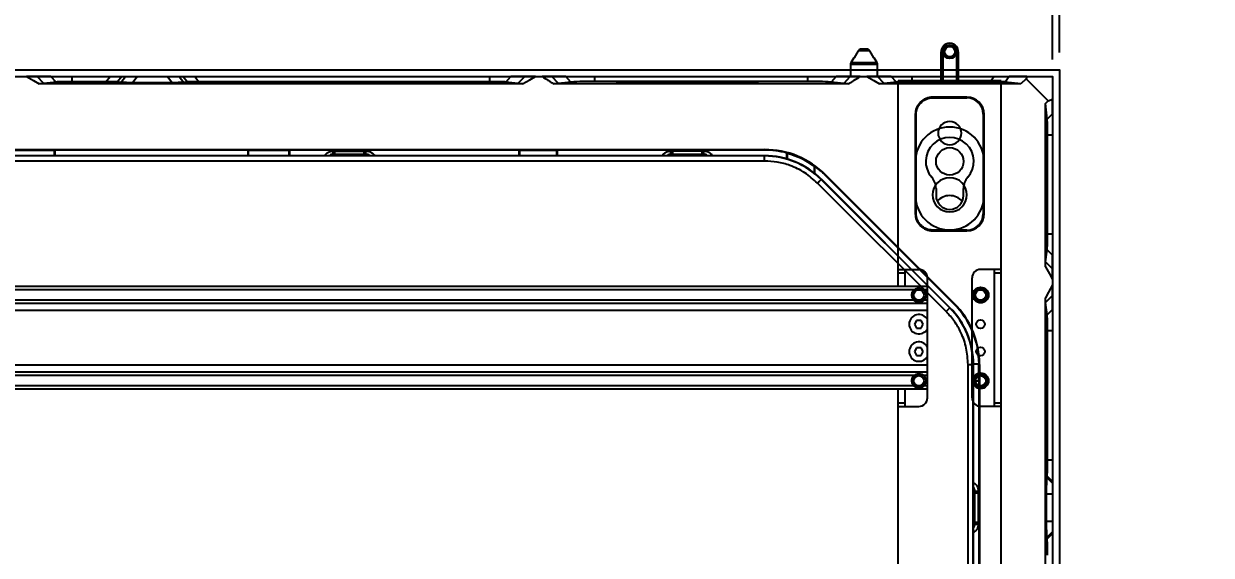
# Model space of a CAD drawing. Header units: millimetres. Extents: x 9226 to 36041, y 16031 to 21779.
# Drawn here: x 32585.2 to 32931.5, y 19639.3 to 19794.4 of the extents above; entities that cross this region are included whole.
import ezdxf
from ezdxf import colors
from ezdxf.entities.mleader import LeaderData, LeaderLine
from ezdxf.math import Vec2, Vec3

# ---------------------------------------------------------------- set-up
doc = ezdxf.new("R2010")
doc.units = ezdxf.units.MM
doc.layers.add('02___PRT_ALL_AXES', color=7, linetype='Continuous')
doc.styles.add('OSMS', font='verdana.ttf')
doc.styles.get("Standard").update_dxf_attribs({"font": 'arial.ttf'})
doc.dimstyles.new('ISO-200', dxfattribs={"dimtxt": 100, "dimasz": 60, "dimexe": 1.25, "dimexo": 5, "dimgap": 5, "dimtad": 1, "dimtoh": 1, "dimdec": 1, "dimdsep": 46, "dimtxsty": 'Standard', "dimcen": 2.5, "dimadec": 0, "dimazin": 0, "dimtfac": 1, "dimtdec": 1, "dimtmove": 0, "dimatfit": 3, "dimfxl": 1, "dimarcsym": 0})

# ---------------------------------------------------------------- blocks, each defined once
blk = doc.blocks.new('G$C9B8E3940')
at = {"color": 7, "linetype": 'Continuous', "lineweight": 25}
for p, q in [((543.29, 389.67), (542.09, 387.67)), ((546.71, 389.67), (543.29, 389.67)), ((547.91, 387.67), (546.71, 389.67)), ((541.05, 385.7), (541.05, 382.17)), ((542.03, 387.67), (541.18, 386.2)), ((542.03, 387.67), (542.09, 387.67)), ((547.91, 387.67), (547.97, 387.67)), ((548.82, 386.2), (547.97, 387.67)), ((548.95, 382.17), (548.95, 385.7)), ((299.21, 382.17), (300.79, 382.17)), ((305.9, 380.11), (303.89, 382.17)), ((307.93, 382.17), (303.89, 382.17)), ((309.48, 380.57), (307.93, 382.17)), ((314.07, 380.67), (314.07, 382.17)), ((314.07, 382.17), (325.16, 382.17)), ((323.95, 380.67), (325.16, 382.17)), ((328.62, 382.17), (327.35, 380.6)), ((328.33, 380.46), (329.71, 382.17)), ((328.62, 382.17), (329.71, 382.17)), ((333.17, 382.17), (331.73, 380.38)), ((333.17, 382.17), (341.83, 382.17)), ((343.27, 380.38), (341.83, 382.17)), ((345.29, 382.17), (346.67, 380.46)), ((345.29, 382.17), (346.38, 382.17)), ((347.65, 380.6), (346.38, 382.17)), ((349.84, 382.17), (351.05, 380.67)), ((349.84, 382.17), (435.93, 382.17)), ((435.93, 380.67), (435.93, 382.17)), ((440.52, 380.57), (442.07, 382.17)), ((446.11, 382.17), (442.07, 382.17)), ((444.1, 380.11), (446.11, 382.17)), ((449.21, 382.17), (451.14, 382.17)), ((455.9, 380.11), (453.99, 382.17)), ((458.08, 382.17), (453.99, 382.17)), ((459.55, 380.58), (458.08, 382.17)), ((466.41, 382.17), (466.41, 380.73)), ((466.41, 382.17), (528.59, 382.17)), ((528.59, 380.73), (528.59, 382.17)), ((536.92, 382.17), (535.45, 380.58)), ((541.01, 382.17), (536.92, 382.17)), ((539.1, 380.11), (541.01, 382.17)), ((543.87, 382.17), (545.79, 382.17)), ((550.9, 380.11), (548.89, 382.17)), ((552.93, 382.17), (548.89, 382.17)), ((554.48, 380.57), (552.93, 382.17)), ((559.07, 380.67), (559.07, 382.17)), ((559.07, 382.17), (582.9, 382.17)), ((581.74, 380.67), (582.9, 382.17)), ((587.35, 382.17), (586.12, 380.58)), ((592.46, 382.17), (587.35, 382.17)), ((592.24, 381.54), (590.71, 380.06)), ((592.46, 382.17), (592.24, 381.54)), ((598.66, 375.13), (592.24, 381.54)), ((592.46, 382.17), (600, 382.17)), ((600, 382.17), (600, 375.59)), ((445.47, 380.06), (304.53, 380.06)), ((309.48, 380.57), (305.9, 380.11)), ((323.95, 380.67), (314.07, 380.67)), ((328.33, 380.46), (327.35, 380.6)), ((343.27, 380.38), (331.73, 380.38)), ((347.65, 380.6), (346.67, 380.46)), ((435.93, 380.67), (351.05, 380.67)), ((444.1, 380.11), (440.52, 380.57)), ((540.47, 380.06), (454.53, 380.06)), ((459.55, 380.58), (455.9, 380.11)), ((528.59, 380.73), (466.41, 380.73)), ((473.03, 380.37), (473.03, 380.66)), ((475.5, 380.72), (511.5, 380.72)), ((511.5, 380.3), (475.5, 380.3)), ((513.98, 380.66), (513.98, 380.37)), ((539.1, 380.11), (535.45, 380.58)), ((590.71, 380.06), (549.53, 380.06)), ((554.48, 380.57), (550.9, 380.11)), ((581.74, 380.67), (559.07, 380.67)), ((590.71, 380.06), (586.12, 380.58)), ((565.02, 376.13), (565.02, 376.17)), ((575, 376.17), (565.02, 376.17)), ((565.02, 375.95), (565.02, 376.13)), ((565.02, 376.13), (575, 376.13)), ((565.02, 375.95), (575, 375.95)), ((575, 376.13), (575, 376.17)), ((575, 375.95), (575, 376.13)), ((597.89, 374.34), (598.66, 375.13)), ((597.89, 326.7), (597.89, 374.34)), ((598.41, 369.77), (597.89, 374.34)), ((598.66, 375.13), (600, 375.59)), ((600, 371.31), (600, 375.59)), ((560.04, 371.17), (560, 371.17)), ((560, 371.17), (560, 342.17)), ((560.04, 371.17), (560.22, 371.17)), ((560.04, 342.17), (560.04, 371.17)), ((560.22, 342.17), (560.22, 371.17)), ((579.78, 371.17), (579.78, 342.17)), ((579.78, 371.17), (579.96, 371.17)), ((579.96, 371.17), (579.96, 342.17)), ((579.96, 371.17), (580, 371.17)), ((580, 342.17), (580, 371.17)), ((598.41, 369.77), (600, 371.31)), ((598.5, 336.24), (598.5, 365.21)), ((598.5, 365.21), (600, 365.21)), ((600, 365.21), (600, 336.24)), ((84, 360.87), (516, 360.87)), ((308.93, 360.63), (291.07, 360.63)), ((308.93, 360.63), (309.02, 360.72)), ((308.93, 359.08), (308.93, 360.63)), ((365.48, 360.72), (309.02, 360.72)), ((309.02, 360.72), (309.02, 359.08)), ((365.57, 360.63), (365.48, 360.72)), ((365.48, 359.08), (365.48, 360.72)), ((377.43, 360.63), (365.57, 360.63)), ((365.57, 359.08), (365.57, 360.63)), ((377.43, 360.63), (377.52, 360.72)), ((377.43, 359.08), (377.43, 360.63)), ((444.48, 360.72), (377.52, 360.72)), ((377.52, 360.72), (377.52, 359.08)), ((390.21, 359.47), (390.21, 360.45)), ((390.71, 359.47), (390.71, 360.45)), ((390.71, 360.45), (399.29, 360.45)), ((399.29, 359.47), (399.29, 360.45)), ((399.79, 359.47), (399.79, 360.45)), ((444.48, 360.72), (444.57, 360.63)), ((444.48, 359.08), (444.48, 360.72)), ((455.43, 360.63), (444.57, 360.63)), ((444.57, 360.63), (444.57, 359.08)), ((455.43, 360.63), (455.52, 360.72)), ((455.43, 359.08), (455.43, 360.63)), ((516, 360.72), (455.52, 360.72)), ((455.52, 360.72), (455.52, 359.08)), ((488.71, 360.47), (489.21, 360.47)), ((489.21, 360.47), (497.79, 360.47)), ((489.21, 359.47), (489.21, 360.47)), ((497.79, 360.47), (498.29, 360.47)), ((497.79, 359.47), (497.79, 360.47)), ((498.29, 359.47), (498.29, 360.47)), ((516, 360.72), (516, 360.87)), ((516, 359), (84, 359)), ((516, 357.51), (84, 357.51)), ((390, 359.08), (210, 359.08)), ((390.17, 359.17), (390, 359.08)), ((399.83, 359.17), (390.17, 359.17)), ((390.18, 359.37), (399.82, 359.37)), ((399.29, 359.47), (390.71, 359.47)), ((400, 359.08), (399.83, 359.17)), ((488.5, 359.08), (400, 359.08)), ((488.67, 359.17), (488.5, 359.08)), ((498.33, 359.17), (488.67, 359.17)), ((488.68, 359.37), (498.32, 359.37)), ((497.79, 359.47), (489.21, 359.47)), ((498.29, 359.47), (497.79, 359.47)), ((498.5, 359.08), (498.33, 359.17)), ((516, 359.08), (498.5, 359.08)), ((516, 359), (516, 359.08)), ((516, 357.51), (516, 359)), ((522.48, 358.16), (522.48, 359.87)), ((522.57, 359.75), (522.57, 358.14)), ((530.43, 356.04), (530.43, 354.1)), ((530.52, 356.09), (530.52, 354.04)), ((533.72, 353.38), (533.82, 353.49)), ((571.21, 315.89), (533.72, 353.38)), ((533.82, 353.49), (571.32, 315.99)), ((568.94, 313.61), (531.44, 351.11)), ((532.5, 352.17), (532.56, 352.22)), ((570, 314.67), (532.5, 352.17)), ((570.05, 314.73), (532.56, 352.22)), ((560.04, 342.17), (560, 342.17)), ((560.04, 342.17), (560.22, 342.17)), ((579.78, 342.17), (579.96, 342.17)), ((579.96, 342.17), (580, 342.17)), ((565.02, 337.21), (565.02, 337.39)), ((575, 337.39), (565.02, 337.39)), ((575, 337.21), (565.02, 337.21)), ((565.02, 337.21), (565.02, 337.17)), ((565.02, 337.17), (575, 337.17)), ((575, 337.21), (575, 337.39)), ((575, 337.21), (575, 337.17)), ((598.5, 336.24), (600, 336.24)), ((597.94, 328.07), (598.4, 331.65)), ((598.4, 331.65), (600, 330.1)), ((600, 326.06), (600, 330.1)), ((597.94, 328.07), (600, 326.06)), ((600, 322.96), (600, 321.38)), ((571.21, 315.89), (571.32, 315.99)), ((597.89, 109.2), (597.89, 317.64)), ((597.94, 316.27), (600, 318.28)), ((598.4, 312.69), (597.94, 316.27)), ((600, 314.24), (600, 318.28)), ((570, 314.67), (570.05, 314.73)), ((598.4, 312.69), (600, 314.24)), ((598.5, 270.34), (598.5, 308.11)), ((598.5, 308.11), (600, 308.11)), ((600, 308.11), (600, 270.34)), ((575.34, 298.17), (576.83, 298.17)), ((575.34, 128.67), (575.34, 298.17)), ((576.83, 128.67), (576.83, 298.17)), ((576.83, 298.17), (576.91, 298.17)), ((576.91, 298.31), (578.55, 298.31)), ((578.46, 298.23), (576.91, 298.23)), ((576.91, 261.42), (576.91, 298.17)), ((578.46, 293.37), (578.46, 298.17)), ((578.46, 298.17), (578.7, 298.17)), ((578.7, 298.17), (578.7, 128.67)), ((576.91, 293.37), (578.46, 293.37)), ((578.55, 293.28), (576.91, 293.28)), ((578.46, 293.37), (578.55, 293.28)), ((578.55, 222.44), (578.55, 293.28)), ((598.5, 270.34), (600, 270.34)), ((598.34, 265.15), (598.4, 265.55)), ((598.34, 265.15), (600, 263.52)), ((600, 263.98), (598.4, 265.55)), ((600, 263.98), (600, 263.52)), ((577, 261.25), (576.91, 261.42)), ((577, 251.59), (577, 261.25)), ((577.2, 261.24), (577.2, 251.6)), ((577.3, 260.71), (578.3, 260.71)), ((577.3, 252.13), (577.3, 260.71)), ((578.3, 261.22), (578.3, 260.71)), ((578.3, 260.71), (578.3, 252.13)), ((598.24, 252.49), (598.24, 260.35)), ((600, 260.35), (598.24, 260.35)), ((600, 260.35), (600, 252.49)), ((576.91, 251.42), (577, 251.59)), ((576.91, 128.67), (576.91, 251.42)), ((577.3, 251.62), (577.3, 252.13)), ((577.3, 252.13), (578.3, 252.13)), ((577.3, 251.62), (578.3, 251.62)), ((578.3, 252.13), (578.3, 251.62)), ((598.24, 252.49), (600, 252.49)), ((600, 249.32), (598.34, 247.69)), ((600, 249.32), (600, 248.86)), ((598.4, 247.29), (598.34, 247.69)), ((598.4, 247.29), (600, 248.86))]:
    blk.add_line(p, q, dxfattribs=at)
at = {"color": 8, "linetype": 'Continuous', "lineweight": 25}
for p, q in [((545, 385.7), (541.05, 385.7)), ((548.82, 386.2), (541.18, 386.2)), ((548.95, 385.7), (545, 385.7)), ((475.5, 380.72), (475.5, 380.3)), ((511.5, 380.3), (511.5, 380.72))]:
    blk.add_line(p, q, dxfattribs=at)
at = {"color": 7, "linetype": 'Continuous', "lineweight": 25, "flags": 128}
for points in [[(300.79, 382.17), (302.88, 380.99), (304.53, 380.06)], [(445.47, 380.06), (447.57, 381.24), (449.21, 382.17)], [(545.79, 382.17), (547.88, 380.99), (549.53, 380.06)], [(488.71, 359.47), (488.71, 360.03), (488.71, 360.47)], [(530.43, 356.04), (530.48, 356.07), (530.52, 356.09)], [(531.44, 351.11), (531.65, 351.31), (531.84, 351.51), (532.02, 351.69), (532.18, 351.85), (532.31, 351.98), (532.41, 352.08), (532.48, 352.15), (532.5, 352.17)], [(597.89, 326.7), (599.07, 324.61), (600, 322.96)], [(600, 321.38), (598.82, 319.29), (597.89, 317.64)], [(568.94, 313.61), (569.14, 313.82), (569.34, 314.01), (569.52, 314.19), (569.68, 314.35), (569.81, 314.48), (569.91, 314.58), (569.98, 314.65), (570, 314.67)], [(578.55, 298.31), (578.5, 298.26), (578.46, 298.23)], [(577.3, 261.22), (577.86, 261.22), (578.3, 261.22)]]:
    blk.add_lwpolyline(points, dxfattribs=at)
at = {"color": 8, "linetype": 'Continuous', "lineweight": 25, "flags": 128}
for points in [[(473.03, 380.66), (473.29, 380.38), (473.34, 380.34)], [(513.67, 380.34), (513.77, 380.44), (513.98, 380.66)]]:
    blk.add_lwpolyline(points, dxfattribs=at)
at = {"color": 7, "linetype": 'Continuous', "lineweight": 25}
for centre, radius, start, end in [((542.05, 385.7), 1, 150, 180), ((547.95, 385.7), 1, 0, 30), ((465.12, 280.68), 100.05, 89.2608, 93.191), ((529.88, 280.68), 100.05, 86.809, 90.7392), ((575, 371.17), 5, 0, 90), ((575, 371.17), 4.96, 0, 90), ((575, 371.17), 4.78, 0, 90), ((570, 365.67), 3.4, 0, 180), ((570, 365.67), 3.4, 180, 0), ((390.71, 477.45), 117, 269.7555, 269.9983), ((399.29, 477.45), 117, 270.0017, 270.2445), ((516, 335.67), 25.2, 45, 90), ((516, 335.67), 25.05, 75.008, 90), ((390.71, 477.45), 117.98, 269.7555, 269.9983), ((399.29, 477.45), 117.98, 270.0017, 270.2445), ((516, 335.67), 23.41, 45, 90), ((516, 335.67), 23.33, 45, 90), ((516, 335.67), 24.96, 54.6912, 74.7467), ((516, 335.67), 25.05, 45, 54.5878), ((570, 347.67), 5, 0, 180), ((570, 347.67), 5, 180, 0), ((575, 342.17), 4.78, 270, 0), ((575, 342.17), 4.96, 270, 0), ((575, 342.17), 5, 270, 0), ((553.5, 298.17), 25.05, 0.3201, 45), ((553.5, 298.17), 25.2, 0, 45), ((553.5, 298.17), 23.33, 0, 45), ((553.5, 298.17), 23.41, 0, 45), ((553.5, 298.17), 24.96, 0, 0.1209)]:
    blk.add_arc(centre, radius, start, end, dxfattribs=at)
for points, knots in [([(544.27, 390.17), (544.1, 390.15), (543.81, 390.13), (543.47, 389.92), (543.35, 389.75), (543.29, 389.67)], [0, 0, 0, 0, 0.445006, 0.75073, 1, 1, 1, 1]), ([(545.73, 390.17), (545.69, 390.17), (545.59, 390.17), (545.41, 390.17), (545.21, 390.17), (545, 390.17), (544.79, 390.17), (544.59, 390.17), (544.41, 390.17), (544.31, 390.17), (544.27, 390.17)], [0, 0, 0, 0, 0.124923, 0.250001, 0.374838, 0.499995, 0.624835, 0.749998, 0.874918, 1, 1, 1, 1]), ([(546.71, 389.67), (546.64, 389.76), (546.5, 389.94), (546.19, 390.11), (545.93, 390.17), (545.77, 390.17), (545.73, 390.17)], [0, 0, 0, 0, 0.296, 0.591459, 0.902643, 1, 1, 1, 1]), ([(303.89, 382.17), (303.86, 382.17), (303.78, 382.16), (303.62, 382.16), (303.56, 382.16), (303.42, 382.16), (303.34, 382.16), (302.96, 382.16), (302.07, 382.16), (301.28, 382.17), (300.79, 382.17)], [0, 0, 0, 0, 0.125, 0.125, 0.1875, 0.1875, 0.25, 0.25, 0.5, 1, 1, 1, 1]), ([(307.93, 382.17), (307.95, 382.17), (307.98, 382.17), (308.05, 382.17), (308.12, 382.17), (308.2, 382.17), (308.29, 382.17), (308.39, 382.17), (308.5, 382.17), (308.61, 382.17), (308.88, 382.17), (309.35, 382.17), (310.12, 382.17), (311.01, 382.17), (311.78, 382.17), (312.39, 382.17), (312.8, 382.17), (313.22, 382.17), (313.64, 382.17), (313.92, 382.17), (314.07, 382.17)], [0, 0, 0, 0, 0.027944, 0.0557601, 0.0834869, 0.1111636, 0.1388295, 0.1665238, 0.1942858, 0.2221545, 0.2501682, 0.3750481, 0.5000251, 0.6248208, 0.7498149, 0.8000557, 0.8499661, 0.8997743, 0.9497097, 1, 1, 1, 1]), ([(325.16, 382.17), (325.59, 382.17), (326, 382.17), (326.77, 382.17), (327.12, 382.17), (327.73, 382.17), (327.98, 382.17), (328.38, 382.17), (328.53, 382.17), (328.62, 382.17)], [0, 0, 0, 0, 0.25, 0.25, 0.5, 0.5, 0.75, 0.75, 1, 1, 1, 1]), ([(329.71, 382.17), (329.8, 382.17), (329.95, 382.17), (330.35, 382.17), (330.61, 382.17), (331.21, 382.17), (331.56, 382.17), (332.33, 382.17), (332.74, 382.17), (333.17, 382.17)], [0, 0, 0, 0, 0.25, 0.25, 0.5, 0.5, 0.75, 0.75, 1, 1, 1, 1]), ([(341.83, 382.17), (342.26, 382.17), (342.67, 382.17), (343.44, 382.17), (343.79, 382.17), (344.39, 382.17), (344.65, 382.17), (345.05, 382.17), (345.2, 382.17), (345.29, 382.17)], [0, 0, 0, 0, 0.25, 0.25, 0.5, 0.5, 0.75, 0.75, 1, 1, 1, 1]), ([(346.38, 382.17), (346.47, 382.17), (346.62, 382.17), (347.02, 382.17), (347.28, 382.17), (347.88, 382.17), (348.23, 382.17), (349, 382.17), (349.41, 382.17), (349.84, 382.17)], [0, 0, 0, 0, 0.25, 0.25, 0.5, 0.5, 0.75, 0.75, 1, 1, 1, 1]), ([(435.93, 382.17), (436.01, 382.17), (436.17, 382.17), (436.41, 382.17), (436.64, 382.17), (436.87, 382.17), (437.1, 382.17), (437.33, 382.17), (437.56, 382.17), (437.79, 382.17), (438.27, 382.17), (438.99, 382.17), (439.88, 382.17), (440.65, 382.17), (441.16, 382.17), (441.48, 382.17), (441.67, 382.17), (441.83, 382.17), (441.97, 382.17), (442.04, 382.17), (442.07, 382.17)], [0, 0, 0, 0, 0.027956, 0.055781, 0.083514, 0.111194, 0.138859, 0.166549, 0.194304, 0.222161, 0.250161, 0.375032, 0.500008, 0.624842, 0.749841, 0.800085, 0.849995, 0.899798, 0.949723, 1, 1, 1, 1]), ([(449.21, 382.17), (448.89, 382.17), (448.27, 382.17), (447.49, 382.17), (446.87, 382.17), (446.5, 382.17), (446.33, 382.17), (446.26, 382.16), (446.21, 382.16), (446.18, 382.17), (446.14, 382.17), (446.12, 382.17), (446.11, 382.17)], [0, 0, 0, 0, 0.289629, 0.546849, 0.69149, 0.839411, 0.868678, 0.897795, 0.916239, 0.948597, 0.965761, 1, 1, 1, 1]), ([(451.14, 382.17), (451.7, 381.82), (452.27, 381.47), (453.11, 380.94), (453.4, 380.76), (453.82, 380.5), (453.96, 380.41), (454.25, 380.23), (454.39, 380.14), (454.53, 380.06)], [0, 0, 0, 0, 0.5, 0.5, 0.75, 0.75, 0.875, 0.875, 1, 1, 1, 1]), ([(453.99, 382.17), (453.98, 382.17), (453.97, 382.17), (453.93, 382.17), (453.88, 382.17), (453.83, 382.17), (453.79, 382.17), (453.74, 382.17), (453.69, 382.17), (453.64, 382.17), (453.6, 382.17), (453.56, 382.17), (453.53, 382.17), (453.49, 382.17), (453.41, 382.17), (453.26, 382.17), (453.02, 382.17), (452.67, 382.17), (452.04, 382.17), (451.51, 382.17), (451.14, 382.17)], [0, 0, 0, 0, 0.03109, 0.060707, 0.088672, 0.114849, 0.139142, 0.161488, 0.18179, 0.19987, 0.215881, 0.23032, 0.239612, 0.248007, 0.2709, 0.317902, 0.397978, 0.498535, 0.645616, 1, 1, 1, 1]), ([(458.08, 382.17), (458.28, 382.17), (458.63, 382.17), (459.64, 382.17), (460.31, 382.17), (461.86, 382.17), (462.75, 382.17), (464.59, 382.17), (465.53, 382.17), (466.41, 382.17)], [0, 0, 0, 0, 0.25, 0.25, 0.5, 0.5, 0.75, 0.75, 1, 1, 1, 1]), ([(528.59, 382.17), (529.48, 382.17), (530.42, 382.17), (532.25, 382.17), (533.14, 382.17), (534.7, 382.17), (535.36, 382.17), (536.37, 382.17), (536.72, 382.17), (536.92, 382.17)], [0, 0, 0, 0, 0.25, 0.25, 0.5, 0.5, 0.75, 0.75, 1, 1, 1, 1]), ([(540.47, 380.06), (540.61, 380.14), (540.75, 380.23), (541.04, 380.41), (541.18, 380.5), (541.6, 380.76), (541.89, 380.94), (542.73, 381.47), (543.3, 381.82), (543.87, 382.17)], [0, 0, 0, 0, 0.125, 0.125, 0.25, 0.25, 0.5, 0.5, 1, 1, 1, 1]), ([(543.87, 382.17), (543.5, 382.17), (543.14, 382.17), (542.59, 382.18), (542.41, 382.18), (542.13, 382.18), (542.04, 382.18), (541.86, 382.18), (541.76, 382.18), (541.61, 382.18), (541.56, 382.18), (541.5, 382.18), (541.48, 382.18), (541.46, 382.18), (541.44, 382.18), (541.36, 382.17), (541.29, 382.17), (541.13, 382.17), (541.05, 382.17), (541.01, 382.17)], [0, 0, 0, 0, 0.25, 0.25, 0.375, 0.375, 0.4375, 0.4375, 0.5, 0.5, 0.5625, 0.5625, 0.59375, 0.59375, 0.625, 0.625, 0.75, 0.75, 1, 1, 1, 1]), ([(548.89, 382.17), (548.86, 382.17), (548.78, 382.16), (548.62, 382.16), (548.56, 382.16), (548.42, 382.16), (548.34, 382.16), (547.96, 382.16), (547.07, 382.16), (546.28, 382.17), (545.79, 382.17)], [0, 0, 0, 0, 0.125, 0.125, 0.1875, 0.1875, 0.25, 0.25, 0.5, 1, 1, 1, 1]), ([(552.93, 382.17), (552.95, 382.17), (552.98, 382.17), (553.05, 382.17), (553.12, 382.17), (553.2, 382.17), (553.29, 382.17), (553.39, 382.17), (553.5, 382.17), (553.61, 382.17), (553.88, 382.17), (554.35, 382.17), (555.12, 382.17), (556.01, 382.17), (556.78, 382.17), (557.39, 382.17), (557.8, 382.17), (558.22, 382.17), (558.64, 382.17), (558.92, 382.17), (559.07, 382.17)], [0, 0, 0, 0, 0.027944, 0.05576, 0.083487, 0.111164, 0.138829, 0.166524, 0.194286, 0.222154, 0.250168, 0.375048, 0.500025, 0.624821, 0.749815, 0.800056, 0.849966, 0.899774, 0.94971, 1, 1, 1, 1]), ([(582.9, 382.17), (583.44, 382.17), (583.96, 382.17), (584.93, 382.17), (585.37, 382.17), (586.15, 382.17), (586.49, 382.17), (587.02, 382.17), (587.22, 382.17), (587.35, 382.17)], [0, 0, 0, 0, 0.25, 0.25, 0.5, 0.5, 0.75, 0.75, 1, 1, 1, 1]), ([(305.9, 380.11), (305.89, 380.11), (305.86, 380.11), (305.81, 380.1), (305.75, 380.1), (305.68, 380.09), (305.6, 380.09), (305.51, 380.08), (305.39, 380.08), (305.23, 380.07), (305.02, 380.07), (304.79, 380.06), (304.62, 380.06), (304.53, 380.06)], [0, 0, 0, 0, 0.070627, 0.141117, 0.211685, 0.28254, 0.353893, 0.425947, 0.498903, 0.626368, 0.751621, 0.875781, 1, 1, 1, 1]), ([(314.07, 380.67), (314, 380.67), (313.87, 380.67), (313.67, 380.67), (313.47, 380.67), (313.27, 380.67), (313.07, 380.67), (312.88, 380.67), (312.69, 380.67), (312.3, 380.66), (311.75, 380.66), (311.09, 380.64), (310.52, 380.63), (310.12, 380.61), (309.87, 380.6), (309.7, 380.59), (309.57, 380.58), (309.51, 380.58), (309.48, 380.57)], [0, 0, 0, 0, 0.031364, 0.062594, 0.093748, 0.124885, 0.156063, 0.187341, 0.218775, 0.250423, 0.37549, 0.5002, 0.624668, 0.749756, 0.812662, 0.875029, 0.93732, 1, 1, 1, 1]), ([(327.35, 380.6), (327.27, 380.61), (327.13, 380.62), (326.74, 380.64), (326.49, 380.64), (325.9, 380.66), (325.55, 380.66), (324.79, 380.67), (324.38, 380.67), (323.95, 380.67)], [0, 0, 0, 0, 0.25, 0.25, 0.5, 0.5, 0.75, 0.75, 1, 1, 1, 1]), ([(331.73, 380.38), (331.3, 380.38), (330.89, 380.39), (330.13, 380.39), (329.78, 380.4), (329.19, 380.41), (328.94, 380.42), (328.55, 380.44), (328.41, 380.45), (328.33, 380.46)], [0, 0, 0, 0, 0.25, 0.25, 0.5, 0.5, 0.75, 0.75, 1, 1, 1, 1]), ([(346.67, 380.46), (346.59, 380.45), (346.45, 380.44), (346.07, 380.42), (345.82, 380.41), (345.22, 380.4), (344.87, 380.39), (344.11, 380.39), (343.7, 380.38), (343.27, 380.38)], [0, 0, 0, 0, 0.25, 0.25, 0.5, 0.5, 0.75, 0.75, 1, 1, 1, 1]), ([(351.05, 380.67), (350.62, 380.67), (350.21, 380.67), (349.45, 380.66), (349.1, 380.66), (348.51, 380.64), (348.26, 380.64), (347.87, 380.62), (347.74, 380.61), (347.65, 380.6)], [0, 0, 0, 0, 0.25, 0.25, 0.5, 0.5, 0.75, 0.75, 1, 1, 1, 1]), ([(440.52, 380.57), (440.5, 380.57), (440.47, 380.58), (440.42, 380.58), (440.36, 380.59), (440.29, 380.59), (440.22, 380.6), (440.13, 380.6), (440.04, 380.61), (439.84, 380.62), (439.48, 380.63), (438.91, 380.64), (438.25, 380.66), (437.64, 380.66), (437.12, 380.67), (436.73, 380.67), (436.34, 380.67), (436.07, 380.67), (435.93, 380.67)], [0, 0, 0, 0, 0.031369, 0.062604, 0.093761, 0.124899, 0.156076, 0.187351, 0.218781, 0.250423, 0.37549, 0.500202, 0.624684, 0.74977, 0.812676, 0.87504, 0.937326, 1, 1, 1, 1]), ([(445.47, 380.06), (445.42, 380.06), (445.32, 380.06), (445.19, 380.06), (445.05, 380.06), (444.93, 380.07), (444.81, 380.07), (444.69, 380.08), (444.56, 380.08), (444.42, 380.09), (444.28, 380.09), (444.17, 380.1), (444.12, 380.11), (444.1, 380.11)], [0, 0, 0, 0, 0.070759, 0.141336, 0.211942, 0.282789, 0.354086, 0.426038, 0.498844, 0.626087, 0.751275, 0.87553, 1, 1, 1, 1]), ([(455.9, 380.11), (455.82, 380.1), (455.65, 380.09), (455.3, 380.07), (455.17, 380.07), (454.94, 380.06), (454.87, 380.06), (454.7, 380.06), (454.62, 380.06), (454.53, 380.06)], [0, 0, 0, 0, 0.5, 0.5, 0.75, 0.75, 0.875, 0.875, 1, 1, 1, 1]), ([(473.03, 380.66), (473.03, 380.66), (473.03, 380.66), (473.05, 380.67), (473.07, 380.67), (473.11, 380.67), (473.16, 380.68), (473.25, 380.68), (473.43, 380.69), (473.74, 380.7), (474.12, 380.71), (474.48, 380.72), (474.78, 380.72), (475.02, 380.72), (475.26, 380.72), (475.42, 380.72), (475.5, 380.72)], [0, 0, 0, 0, 0.041423, 0.082721, 0.12408, 0.165682, 0.207707, 0.250329, 0.376042, 0.500051, 0.623744, 0.7495, 0.813021, 0.875536, 0.937655, 1, 1, 1, 1]), ([(475.5, 380.3), (475.45, 380.3), (475.34, 380.3), (475.18, 380.31), (475.02, 380.31), (474.86, 380.31), (474.71, 380.31), (474.45, 380.31), (474.12, 380.32), (473.74, 380.32), (473.43, 380.33), (473.24, 380.34), (473.13, 380.35), (473.07, 380.36), (473.03, 380.36), (473.03, 380.37), (473.03, 380.37)], [0, 0, 0, 0, 0.041408, 0.082693, 0.124039, 0.165628, 0.207641, 0.250252, 0.375941, 0.499942, 0.623642, 0.749423, 0.81296, 0.875494, 0.937634, 1, 1, 1, 1]), ([(511.5, 380.72), (511.55, 380.72), (511.66, 380.72), (511.82, 380.72), (511.98, 380.72), (512.14, 380.72), (512.29, 380.72), (512.55, 380.72), (512.89, 380.71), (513.26, 380.7), (513.57, 380.69), (513.76, 380.68), (513.87, 380.68), (513.93, 380.67), (513.97, 380.66), (513.97, 380.66), (513.98, 380.66)], [0, 0, 0, 0, 0.041408, 0.082693, 0.124039, 0.165628, 0.207641, 0.250252, 0.375941, 0.499942, 0.623642, 0.749423, 0.81296, 0.875494, 0.937634, 1, 1, 1, 1]), ([(513.98, 380.37), (513.97, 380.37), (513.97, 380.37), (513.96, 380.36), (513.93, 380.36), (513.89, 380.35), (513.84, 380.35), (513.75, 380.34), (513.57, 380.33), (513.26, 380.32), (512.89, 380.32), (512.53, 380.31), (512.22, 380.31), (511.98, 380.31), (511.74, 380.3), (511.58, 380.3), (511.5, 380.3)], [0, 0, 0, 0, 0.041423, 0.082721, 0.12408, 0.165682, 0.207707, 0.250329, 0.376042, 0.500051, 0.623744, 0.7495, 0.813021, 0.875536, 0.937655, 1, 1, 1, 1]), ([(540.47, 380.06), (540.39, 380.06), (540.3, 380.06), (540.14, 380.06), (540.06, 380.06), (539.84, 380.07), (539.7, 380.07), (539.35, 380.09), (539.19, 380.1), (539.1, 380.11)], [0, 0, 0, 0, 0.125, 0.125, 0.25, 0.25, 0.5, 0.5, 1, 1, 1, 1]), ([(550.9, 380.11), (550.89, 380.11), (550.86, 380.11), (550.81, 380.1), (550.75, 380.1), (550.68, 380.09), (550.6, 380.09), (550.51, 380.08), (550.39, 380.08), (550.23, 380.07), (550.02, 380.07), (549.79, 380.06), (549.62, 380.06), (549.53, 380.06)], [0, 0, 0, 0, 0.0706265, 0.1411173, 0.2116847, 0.2825402, 0.3538929, 0.4259475, 0.4989028, 0.6263685, 0.7516211, 0.8757814, 1, 1, 1, 1]), ([(559.07, 380.67), (559, 380.67), (558.87, 380.67), (558.67, 380.67), (558.47, 380.67), (558.27, 380.67), (558.07, 380.67), (557.88, 380.67), (557.69, 380.67), (557.3, 380.66), (556.75, 380.66), (556.09, 380.64), (555.52, 380.63), (555.12, 380.61), (554.87, 380.6), (554.7, 380.59), (554.57, 380.58), (554.51, 380.58), (554.48, 380.57)], [0, 0, 0, 0, 0.0313639, 0.062594, 0.0937484, 0.1248854, 0.1560634, 0.1873407, 0.2187748, 0.2504225, 0.3754903, 0.5002003, 0.6246679, 0.7497563, 0.8126623, 0.8750288, 0.9373195, 1, 1, 1, 1]), ([(586.12, 380.58), (585.94, 380.59), (585.59, 380.62), (584.44, 380.65), (583.1, 380.67), (582.2, 380.67), (581.74, 380.67)], [0, 0, 0, 0, 0.288445, 0.560572, 0.775428, 1, 1, 1, 1]), ([(565.02, 376.17), (563.7, 376.17), (562.4, 375.63), (560.54, 373.78), (560, 372.48), (560, 371.17)], [0, 0, 0, 0, 0.5, 0.5, 1, 1, 1, 1]), ([(560.04, 371.17), (560.04, 372.47), (560.57, 373.76), (562.42, 375.6), (563.71, 376.13), (565.02, 376.13)], [0, 0, 0, 0, 0.5, 0.5, 1, 1, 1, 1]), ([(560.22, 371.17), (560.22, 372.44), (560.73, 373.66), (562.53, 375.45), (563.74, 375.95), (565.02, 375.95)], [0, 0, 0, 0, 0.5, 0.5, 1, 1, 1, 1]), ([(600, 371.31), (600, 371.29), (600, 371.24), (600, 371.16), (600, 371.07), (600, 370.97), (600, 370.86), (600, 370.75), (600, 370.62), (600, 370.34), (600, 369.86), (600, 369.09), (600, 368.22), (600, 367.45), (600, 366.86), (600, 366.45), (600, 366.04), (600, 365.63), (600, 365.35), (600, 365.21)], [0, 0, 0, 0, 0.031399, 0.062652, 0.093812, 0.124932, 0.156066, 0.187268, 0.218591, 0.250088, 0.374901, 0.49976, 0.624501, 0.749632, 0.799962, 0.849944, 0.899797, 0.949742, 1, 1, 1, 1]), ([(598.5, 365.21), (598.5, 365.29), (598.5, 365.44), (598.5, 365.66), (598.5, 365.88), (598.5, 366.1), (598.5, 366.32), (598.5, 366.54), (598.49, 366.93), (598.49, 367.48), (598.47, 368.14), (598.46, 368.71), (598.45, 369.11), (598.43, 369.37), (598.43, 369.53), (598.42, 369.67), (598.41, 369.73), (598.41, 369.77)], [0, 0, 0, 0, 0.035868, 0.071569, 0.107184, 0.142799, 0.178496, 0.21436, 0.250472, 0.375535, 0.500425, 0.624999, 0.74992, 0.812665, 0.874962, 0.937258, 1, 1, 1, 1]), ([(387.72, 359.08), (387.82, 359.23), (388.06, 359.61), (388.66, 360.05), (389.4, 360.39), (389.94, 360.43), (390.21, 360.45)], [0, 0, 0, 0, 0.1828547, 0.4554015, 0.7277889, 1, 1, 1, 1]), ([(399.79, 360.45), (400.06, 360.43), (400.6, 360.39), (401.34, 360.05), (401.94, 359.61), (402.18, 359.23), (402.28, 359.08)], [0, 0, 0, 0, 0.2717375, 0.5442723, 0.8166554, 1, 1, 1, 1]), ([(486.2, 359.08), (486.27, 359.2), (486.49, 359.57), (487.06, 360.02), (487.85, 360.4), (488.42, 360.45), (488.71, 360.47)], [0, 0, 0, 0, 0.138841, 0.425869, 0.712955, 1, 1, 1, 1]), ([(498.29, 360.47), (498.57, 360.45), (499.15, 360.4), (499.93, 360.03), (500.5, 359.58), (500.73, 359.2), (500.8, 359.08)], [0, 0, 0, 0, 0.284178, 0.569437, 0.854622, 1, 1, 1, 1]), ([(390.21, 359.47), (390.03, 359.46), (389.67, 359.43), (389.27, 359.27), (389.09, 359.11), (389.05, 359.08)], [0, 0, 0, 0, 0.4290542, 0.8702011, 1, 1, 1, 1]), ([(390.17, 359.17), (390.18, 359.17), (390.18, 359.18), (390.18, 359.23), (390.18, 359.3), (390.18, 359.34), (390.18, 359.37)], [0, 0, 0, 0, 0.270751, 0.562569, 0.789515, 1, 1, 1, 1]), ([(400.95, 359.08), (400.91, 359.11), (400.73, 359.27), (400.33, 359.43), (399.97, 359.46), (399.79, 359.47)], [0, 0, 0, 0, 0.1316853, 0.5721692, 1, 1, 1, 1]), ([(399.82, 359.37), (399.82, 359.34), (399.82, 359.28), (399.82, 359.21), (399.82, 359.17), (399.83, 359.17), (399.83, 359.17)], [0, 0, 0, 0, 0.270435, 0.562124, 0.789276, 1, 1, 1, 1]), ([(488.71, 359.47), (488.53, 359.46), (488.17, 359.43), (487.77, 359.27), (487.58, 359.12), (487.54, 359.08)], [0, 0, 0, 0, 0.430124, 0.864432, 1, 1, 1, 1]), ([(488.67, 359.17), (488.68, 359.17), (488.68, 359.18), (488.68, 359.23), (488.68, 359.3), (488.68, 359.34), (488.68, 359.37)], [0, 0, 0, 0, 0.270751, 0.562569, 0.789516, 1, 1, 1, 1]), ([(499.46, 359.08), (499.42, 359.12), (499.24, 359.27), (498.83, 359.43), (498.47, 359.46), (498.29, 359.47)], [0, 0, 0, 0, 0.135256, 0.57038, 1, 1, 1, 1]), ([(498.32, 359.37), (498.32, 359.34), (498.32, 359.28), (498.32, 359.21), (498.32, 359.17), (498.33, 359.17), (498.33, 359.17)], [0, 0, 0, 0, 0.270436, 0.562125, 0.789277, 1, 1, 1, 1]), ([(531.44, 351.11), (530.25, 352.16), (527.84, 354.29), (523.76, 356.22), (519.76, 357.32), (517.25, 357.44), (516, 357.51)], [0, 0, 0, 0, 0.277834, 0.56046, 0.782101, 1, 1, 1, 1]), ([(560, 342.17), (560, 340.86), (560.54, 339.56), (562.4, 337.71), (563.7, 337.17), (565.02, 337.17)], [0, 0, 0, 0, 0.5, 0.5, 1, 1, 1, 1]), ([(565.02, 337.21), (563.71, 337.21), (562.42, 337.74), (560.57, 339.58), (560.04, 340.87), (560.04, 342.17)], [0, 0, 0, 0, 0.5, 0.5, 1, 1, 1, 1]), ([(565.02, 337.39), (563.76, 337.39), (562.54, 337.89), (560.73, 339.68), (560.22, 340.89), (560.22, 342.17)], [0, 0, 0, 0, 0.5, 0.5, 1, 1, 1, 1]), ([(598.4, 331.65), (598.4, 331.67), (598.41, 331.7), (598.41, 331.75), (598.42, 331.81), (598.42, 331.88), (598.43, 331.96), (598.43, 332.04), (598.44, 332.13), (598.45, 332.33), (598.46, 332.69), (598.47, 333.26), (598.49, 333.93), (598.49, 334.54), (598.5, 335.05), (598.5, 335.44), (598.5, 335.84), (598.5, 336.1), (598.5, 336.24)], [0, 0, 0, 0, 0.031369, 0.062604, 0.093761, 0.124899, 0.156076, 0.187351, 0.218781, 0.250423, 0.37549, 0.500202, 0.624684, 0.74977, 0.812676, 0.87504, 0.937326, 1, 1, 1, 1]), ([(600, 336.24), (600, 336.16), (600, 336), (600, 335.76), (600, 335.53), (600, 335.3), (600, 335.07), (600, 334.84), (600, 334.61), (600, 334.38), (600, 333.9), (600, 333.18), (600, 332.29), (600, 331.52), (600, 331.01), (600, 330.69), (600, 330.5), (600, 330.34), (600, 330.2), (600, 330.13), (600, 330.1)], [0, 0, 0, 0, 0.027956, 0.055781, 0.083514, 0.111194, 0.138859, 0.166549, 0.194304, 0.222161, 0.250161, 0.375032, 0.500008, 0.624842, 0.749841, 0.800085, 0.849995, 0.899798, 0.949723, 1, 1, 1, 1]), ([(597.89, 326.7), (597.89, 326.75), (597.89, 326.85), (597.89, 326.99), (597.89, 327.12), (597.9, 327.25), (597.9, 327.36), (597.91, 327.48), (597.91, 327.61), (597.92, 327.75), (597.92, 327.89), (597.93, 328), (597.94, 328.05), (597.94, 328.07)], [0, 0, 0, 0, 0.070759, 0.141336, 0.211942, 0.282789, 0.354086, 0.426038, 0.498844, 0.626087, 0.751275, 0.87553, 1, 1, 1, 1]), ([(600, 322.96), (600, 323.29), (600, 323.9), (600, 324.68), (600, 325.3), (600, 325.67), (600, 325.84), (599.99, 325.91), (599.99, 325.96), (600, 326), (600, 326.03), (600, 326.05), (600, 326.06)], [0, 0, 0, 0, 0.289629, 0.546849, 0.69149, 0.839411, 0.868678, 0.897795, 0.916239, 0.948597, 0.965761, 1, 1, 1, 1]), ([(600, 318.28), (600, 318.32), (599.99, 318.39), (599.99, 318.55), (599.99, 318.62), (599.99, 318.75), (599.99, 318.83), (599.99, 319.21), (599.99, 320.1), (600, 320.89), (600, 321.38)], [0, 0, 0, 0, 0.125, 0.125, 0.1875, 0.1875, 0.25, 0.25, 0.5, 1, 1, 1, 1]), ([(597.94, 316.27), (597.94, 316.28), (597.94, 316.31), (597.93, 316.36), (597.93, 316.42), (597.92, 316.49), (597.92, 316.57), (597.91, 316.66), (597.91, 316.78), (597.9, 316.94), (597.9, 317.15), (597.89, 317.39), (597.89, 317.56), (597.89, 317.64)], [0, 0, 0, 0, 0.070627, 0.141117, 0.211685, 0.28254, 0.353893, 0.425947, 0.498903, 0.626368, 0.751621, 0.875781, 1, 1, 1, 1]), ([(575.34, 298.17), (575.24, 299.76), (575.03, 302.97), (573.51, 307.22), (571.47, 310.82), (569.78, 312.69), (568.94, 313.61)], [0, 0, 0, 0, 0.277835, 0.56046, 0.782102, 1, 1, 1, 1]), ([(598.5, 308.11), (598.5, 308.17), (598.5, 308.31), (598.5, 308.51), (598.5, 308.7), (598.5, 308.9), (598.5, 309.1), (598.5, 309.29), (598.5, 309.49), (598.49, 309.87), (598.49, 310.42), (598.47, 311.08), (598.46, 311.66), (598.44, 312.05), (598.43, 312.31), (598.42, 312.47), (598.41, 312.6), (598.41, 312.66), (598.4, 312.69)], [0, 0, 0, 0, 0.031364, 0.062594, 0.093748, 0.124885, 0.156063, 0.187341, 0.218775, 0.250423, 0.37549, 0.5002, 0.624668, 0.749756, 0.812662, 0.875029, 0.93732, 1, 1, 1, 1]), ([(600, 314.24), (600, 314.23), (600, 314.19), (600, 314.12), (600, 314.05), (600, 313.97), (600, 313.88), (600, 313.78), (600, 313.67), (600, 313.56), (600, 313.29), (600, 312.82), (600, 312.05), (600, 311.16), (600, 310.39), (600, 309.78), (600, 309.37), (600, 308.95), (600, 308.53), (600, 308.25), (600, 308.11)], [0, 0, 0, 0, 0.027944, 0.05576, 0.083487, 0.111164, 0.138829, 0.166524, 0.194286, 0.222154, 0.250168, 0.375048, 0.500025, 0.624821, 0.749815, 0.800056, 0.849966, 0.899774, 0.94971, 1, 1, 1, 1]), ([(598.4, 265.55), (598.4, 265.56), (598.4, 265.59), (598.41, 265.64), (598.41, 265.7), (598.42, 265.77), (598.42, 265.85), (598.43, 265.94), (598.43, 266.03), (598.44, 266.24), (598.46, 266.6), (598.47, 267.2), (598.48, 267.9), (598.49, 268.54), (598.5, 269.08), (598.5, 269.5), (598.5, 269.92), (598.5, 270.2), (598.5, 270.34)], [0, 0, 0, 0, 0.031538, 0.062914, 0.094186, 0.125409, 0.156643, 0.187945, 0.219372, 0.250981, 0.376066, 0.500166, 0.624128, 0.749261, 0.81222, 0.874682, 0.937118, 1, 1, 1, 1]), ([(600, 270.34), (600, 270.26), (600, 270.09), (600, 269.85), (600, 269.6), (600, 269.36), (600, 269.12), (600, 268.88), (600, 268.64), (600, 268.4), (600, 267.89), (600, 267.14), (600, 266.23), (600, 265.43), (600, 264.9), (600, 264.57), (600, 264.38), (600, 264.22), (600, 264.08), (600, 264.01), (600, 263.98)], [0, 0, 0, 0, 0.028051, 0.055957, 0.083758, 0.111494, 0.139203, 0.166927, 0.194704, 0.222574, 0.250576, 0.375454, 0.500038, 0.624433, 0.7494, 0.799606, 0.84954, 0.899432, 0.949509, 1, 1, 1, 1]), ([(576.91, 263.73), (577.06, 263.63), (577.45, 263.38), (577.89, 262.78), (578.24, 262.03), (578.28, 261.49), (578.3, 261.22)], [0, 0, 0, 0, 0.1830949, 0.4575607, 0.7317374, 1, 1, 1, 1]), ([(598.24, 260.35), (598.24, 260.42), (598.24, 260.56), (598.24, 260.78), (598.24, 260.99), (598.24, 261.2), (598.24, 261.4), (598.24, 261.61), (598.24, 261.81), (598.25, 262.21), (598.25, 262.79), (598.27, 263.49), (598.28, 264.09), (598.3, 264.5), (598.31, 264.76), (598.32, 264.92), (598.33, 265.06), (598.34, 265.12), (598.34, 265.15)], [0, 0, 0, 0, 0.031524, 0.062879, 0.094122, 0.125312, 0.156509, 0.187772, 0.219157, 0.250725, 0.375643, 0.499928, 0.62399, 0.74911, 0.811952, 0.874407, 0.936936, 1, 1, 1, 1]), ([(600, 263.52), (600, 263.51), (600, 263.48), (600, 263.43), (600, 263.37), (600, 263.29), (600, 263.21), (600, 263.06), (600, 262.8), (600, 262.41), (600, 261.95), (600, 261.5), (600, 261.08), (600, 260.72), (600, 260.47), (600, 260.35)], [0, 0, 0, 0, 0.041558, 0.083031, 0.124549, 0.166241, 0.208237, 0.250661, 0.376611, 0.499974, 0.623083, 0.749247, 0.83358, 0.916808, 1, 1, 1, 1]), ([(577.3, 261.22), (577.29, 261.4), (577.26, 261.76), (577.1, 262.16), (576.95, 262.34), (576.91, 262.39)], [0, 0, 0, 0, 0.429531, 0.864028, 1, 1, 1, 1]), ([(577, 261.25), (577, 261.25), (577.01, 261.24), (577.06, 261.24), (577.13, 261.24), (577.17, 261.24), (577.2, 261.24)], [0, 0, 0, 0, 0.270748, 0.562604, 0.789557, 1, 1, 1, 1]), ([(577.3, 260.71), (577.3, 260.81), (577.3, 260.98), (577.3, 261.15), (577.3, 261.22)], [0, 0, 0, 0, 0.55619, 1, 1, 1, 1]), ([(576.91, 250.46), (576.95, 250.5), (577.1, 250.68), (577.26, 251.08), (577.29, 251.44), (577.3, 251.62)], [0, 0, 0, 0, 0.135683, 0.570596, 1, 1, 1, 1]), ([(578.3, 251.62), (578.28, 251.36), (578.24, 250.81), (577.89, 250.06), (577.45, 249.46), (577.06, 249.21), (576.91, 249.11)], [0, 0, 0, 0, 0.2678448, 0.5421643, 0.816662, 1, 1, 1, 1]), ([(577.2, 251.6), (577.17, 251.6), (577.11, 251.6), (577.04, 251.6), (577, 251.6), (577, 251.6), (577, 251.59)], [0, 0, 0, 0, 0.2704462, 0.5621073, 0.7892688, 1, 1, 1, 1]), ([(598.34, 247.69), (598.34, 247.71), (598.34, 247.74), (598.33, 247.79), (598.32, 247.85), (598.32, 247.92), (598.31, 248), (598.31, 248.08), (598.3, 248.18), (598.29, 248.39), (598.28, 248.75), (598.27, 249.35), (598.25, 250.05), (598.24, 250.69), (598.24, 251.23), (598.24, 251.64), (598.24, 252.07), (598.24, 252.35), (598.24, 252.49)], [0, 0, 0, 0, 0.031591, 0.062998, 0.094275, 0.12548, 0.156672, 0.187907, 0.219242, 0.250735, 0.37563, 0.499946, 0.624169, 0.749276, 0.812121, 0.874543, 0.937012, 1, 1, 1, 1]), ([(600, 252.49), (600, 252.43), (600, 252.31), (600, 252.12), (600, 251.94), (600, 251.76), (600, 251.58), (600, 251.29), (600, 250.89), (600, 250.43), (600, 250.04), (600, 249.75), (600, 249.55), (600, 249.41), (600, 249.35), (600, 249.32)], [0, 0, 0, 0, 0.041522, 0.082966, 0.124467, 0.166159, 0.208172, 0.250637, 0.376559, 0.500003, 0.623076, 0.749308, 0.833551, 0.91677, 1, 1, 1, 1]), ([(598.5, 242.5), (598.5, 242.57), (598.5, 242.71), (598.5, 242.92), (598.5, 243.13), (598.5, 243.34), (598.5, 243.55), (598.5, 243.76), (598.49, 243.96), (598.49, 244.36), (598.48, 244.94), (598.47, 245.64), (598.46, 246.24), (598.44, 246.64), (598.43, 246.91), (598.42, 247.07), (598.41, 247.21), (598.4, 247.26), (598.4, 247.29)], [0, 0, 0, 0, 0.031472, 0.062797, 0.094034, 0.125242, 0.15648, 0.187807, 0.219282, 0.250962, 0.376071, 0.500136, 0.623947, 0.749089, 0.812047, 0.874544, 0.937041, 1, 1, 1, 1]), ([(600, 248.86), (600, 248.84), (600, 248.81), (600, 248.74), (600, 248.67), (600, 248.59), (600, 248.49), (600, 248.4), (600, 248.29), (600, 248.17), (600, 247.9), (600, 247.42), (600, 246.62), (600, 245.7), (600, 244.89), (600, 244.25), (600, 243.82), (600, 243.39), (600, 242.94), (600, 242.65), (600, 242.5)], [0, 0, 0, 0, 0.028076, 0.056002, 0.083816, 0.111558, 0.139266, 0.16698, 0.194739, 0.222582, 0.250547, 0.375391, 0.499963, 0.624426, 0.749428, 0.799666, 0.84961, 0.899492, 0.949545, 1, 1, 1, 1])]:
    blk.add_open_spline(points, degree=3, knots=knots, dxfattribs=at)
for points in [[(489.21, 359.47), (489.04, 359.47), (488.88, 359.47), (488.71, 359.47)], [(522.48, 359.87), (522.51, 359.83), (522.54, 359.79), (522.57, 359.75)]]:
    blk.add_open_spline(points, degree=3, dxfattribs=at)
blk = doc.blocks.new('*U247')
blk.add_blockref('G$C9B8E3940', (-300, -217.42))
blk = doc.blocks.new('*U255')
blk.add_blockref('*U247', (2400, 1350))
blk = doc.blocks.new('*D278')
at = {"color": 0, "lineweight": -2, "transparency": 16777216}
for p, q in [((29885.25, 19783.98), (29885.25, 20204.53)), ((32885.25, 19783.98), (32885.25, 20204.53)), ((29945.25, 20203.28), (32825.25, 20203.28))]:
    blk.add_line(p, q, dxfattribs=at)
at = {"color": 0, "transparency": 16777216}
for points in [[(29945.25, 20213.28), (29945.25, 20193.28), (29885.25, 20203.28)], [(32825.25, 20213.28), (32825.25, 20193.28), (32885.25, 20203.28)]]:
    blk.add_solid(points, dxfattribs=at)
at = {"layer": 'Defpoints', "color": 0, "transparency": 16777216}
for p in [(32885.25, 20203.28), (29885.25, 19778.98), (32885.25, 19778.98)]:
    blk.add_point(p, dxfattribs=at)
at = {"color": 0, "lineweight": -3, "transparency": 16777216, "insert": (31385.25, 20273.01), "char_height": 100, "attachment_point": 5}
blk.add_mtext('3000mm [9\'-10 1/8"]', dxfattribs=at)
blk = doc.blocks.new('*D279')
at = {"color": 0, "lineweight": -2, "transparency": 16777216}
for p, q in [((29883.25, 19785.98), (29883.25, 20460.14)), ((32887.25, 19785.98), (32887.25, 20460.14)), ((29943.25, 20458.89), (32827.25, 20458.89))]:
    blk.add_line(p, q, dxfattribs=at)
at = {"color": 0, "transparency": 16777216}
for points in [[(29943.25, 20468.89), (29943.25, 20448.89), (29883.25, 20458.89)], [(32827.25, 20468.89), (32827.25, 20448.89), (32887.25, 20458.89)]]:
    blk.add_solid(points, dxfattribs=at)
at = {"layer": 'Defpoints', "color": 0, "transparency": 16777216}
for p in [(32887.25, 20458.89), (29883.25, 19780.98), (32887.25, 19780.98)]:
    blk.add_point(p, dxfattribs=at)
at = {"color": 0, "lineweight": -3, "transparency": 16777216, "insert": (31385.25, 20528.62), "char_height": 100, "attachment_point": 5}
blk.add_mtext('3004mm [9\'-10 1/4"]', dxfattribs=at)
blk = doc.blocks.new('yrhf')
at = {"color": 114, "linetype": 'Continuous', "true_color": 0x139b48}
for p, q in [((3097.18, 3518.33), (3097.18, 3526.83)), ((3102.18, 3526.83), (3102.18, 3518.33)), ((3114.68, 3518.33), (3084.68, 3518.33)), ((3084.68, 3458.33), (3084.68, 3518.33)), ((3114.68, 3183.33), (3114.68, 3518.33)), ((3089.68, 3494.84), (3089.68, 3484.84)), ((3109.68, 3484.84), (3109.68, 3494.84)), ((3095.68, 3486.9), (3095.68, 3484.84)), ((3103.68, 3484.84), (3103.68, 3486.9)), ((3084.68, 3463.33), (3090.68, 3463.33)), ((3086.68, 3458.33), (3086.68, 3463.33)), ((3114.68, 3463.33), (3108.68, 3463.33)), ((3112.68, 3423.33), (3112.68, 3463.33)), ((3084.68, 3462.33), (3086.68, 3462.33)), ((3093.18, 3425.83), (3093.18, 3460.83)), ((3106.18, 3425.83), (3106.18, 3460.83)), ((3112.68, 3462.33), (3114.68, 3462.33)), ((3093.18, 3458.33), (2566.18, 3458.33)), ((3093.18, 3457.33), (3092.15, 3457.33)), ((3093.18, 3453.33), (2566.18, 3453.33)), ((3093.18, 3454.33), (3092.15, 3454.33)), ((3093.18, 3451.33), (2566.18, 3451.33)), ((3090.03, 3448.44), (3089.39, 3447.33)), ((3089.39, 3447.33), (3090.03, 3446.21)), ((3091.32, 3448.44), (3090.03, 3448.44)), ((3090.03, 3446.21), (3091.32, 3446.21)), ((3091.97, 3447.33), (3091.32, 3448.44)), ((3091.32, 3446.21), (3091.97, 3447.33)), ((3090.03, 3440.44), (3089.39, 3439.33)), ((3089.39, 3439.33), (3090.03, 3438.21)), ((3091.32, 3440.44), (3090.03, 3440.44)), ((3091.97, 3439.33), (3091.32, 3440.44)), ((3091.32, 3438.21), (3091.97, 3439.33)), ((3093.18, 3435.33), (2566.18, 3435.33)), ((3090.03, 3438.21), (3091.32, 3438.21)), ((3093.18, 3433.33), (2566.18, 3433.33)), ((3093.18, 3432.33), (3092.15, 3432.33)), ((3093.18, 3428.33), (2566.18, 3428.33)), ((3084.68, 3278.33), (3084.68, 3428.33)), ((3086.68, 3423.33), (3086.68, 3428.33)), ((3093.18, 3429.33), (3092.15, 3429.33)), ((3086.68, 3424.33), (3084.68, 3424.33)), ((3084.68, 3423.33), (3090.68, 3423.33)), ((3114.68, 3423.33), (3108.68, 3423.33)), ((3114.68, 3424.33), (3112.68, 3424.33))]:
    blk.add_line(p, q, dxfattribs=at)
for centre, radius in [((3099.68, 3526.83), 2), ((3099.68, 3526.83), 1.5), ((3090.68, 3455.83), 2), ((3090.68, 3455.83), 1.5), ((3108.68, 3455.83), 2.3), ((3108.68, 3455.83), 2), ((3108.68, 3455.83), 1.5), ((3090.68, 3430.83), 2), ((3090.68, 3430.83), 1.5), ((3108.68, 3430.83), 2.3), ((3108.68, 3430.83), 2), ((3108.68, 3430.83), 1.5)]:
    blk.add_circle(centre, radius, dxfattribs=at)
for centre, radius, start, end in [((3099.68, 3526.83), 2.5, 143.1301, 180), ((3099.68, 3526.83), 2.5, 0, 36.8699), ((3099.68, 3494.84), 10, 0, 180), ((3099.68, 3494.84), 7, 318.5904, 221.4096), ((3090.68, 3486.9), 5, 0, 41.4096), ((3108.68, 3486.9), 5, 138.5904, 180), ((3099.68, 3484.84), 10, 180, 0), ((3099.68, 3484.84), 4, 180, 0), ((3099.68, 3479.84), 5, 43.1625, 136.8375), ((3090.68, 3460.83), 2.5, 0, 90), ((3108.68, 3460.83), 2.5, 90, 180), ((3090.68, 3425.83), 2.5, 270, 0), ((3108.68, 3425.83), 2.5, 180, 270)]:
    blk.add_arc(centre, radius, start, end, dxfattribs=at)
at = {"layer": '02___PRT_ALL_AXES', "color": 114, "linetype": 'Continuous', "true_color": 0x139b48}
for p, q in [((3097.68, 3528.33), (3097.68, 3518.33)), ((3101.68, 3528.33), (3101.68, 3518.33)), ((3089.21, 3457.33), (2570.15, 3457.33)), ((3089.21, 3454.33), (2570.15, 3454.33)), ((3089.21, 3432.33), (2570.15, 3432.33)), ((3089.21, 3429.33), (2570.15, 3429.33))]:
    blk.add_line(p, q, dxfattribs=at)
for centre, radius in [((3099.68, 3494.84), 4), ((3090.68, 3455.83), 2.1), ((3108.68, 3447.33), 1.25), ((3108.68, 3439.33), 1.25), ((3090.68, 3430.83), 2.1)]:
    blk.add_circle(centre, radius, dxfattribs=at)
for centre, radius, start, end in [((3099.68, 3526.83), 2.5, 36.8699, 143.1301), ((3090.68, 3447.33), 2.84, 28.0842, 331.9158), ((3090.68, 3439.33), 2.84, 28.0842, 331.9158)]:
    blk.add_arc(centre, radius, start, end, dxfattribs=at)
blk = doc.blocks.new('*U265')
blk.add_blockref('yrhf', (-2808.68, -3356.33))
blk = doc.blocks.new('*U266')
at = {"color": 0, "linetype": 'ByBlock', "lineweight": -2, "transparency": 16777216}
blk.add_blockref('*U265', (2400, 0), dxfattribs=at)

msp = doc.modelspace()

# ---------------------------------------------------------------- linework, layer by layer
at = {"color": 30, "true_color": 0xf26722}
for points in [[(29883.25, 19780.984), (32887.25, 19780.984), (32887.25, 18089.484), (29883.25, 18089.484)], [(29885.25, 19778.984), (32885.25, 19778.984), (32885.25, 18091.484), (29885.25, 18091.484)]]:
    msp.add_lwpolyline(points, close=True, dxfattribs=at)

# ---------------------------------------------------------------- block references
msp.add_blockref('*U266', (30164.25, 19615.734))
at = {"lineweight": -3}
msp.add_blockref('*U255', (30185.25, 18264.233), dxfattribs=at)

# ---------------------------------------------------------------- dimensions: what is measured, and where the dimension line sits
dim = msp.add_linear_dim(base=(32887.25, 20458.888), p1=(29883.25, 19780.984), p2=(32887.25, 19780.984), dimstyle='ISO-200', override={"dimpost": 'mm'}, dxfattribs=at)
dim.commit()
dim.dimension.update_dxf_attribs({"geometry": '*D279', "text_midpoint": (31385.25, 20458.888), "dimtype": 160})
dim = msp.add_linear_dim(base=(32885.25, 20203.276), p1=(29885.25, 19778.984), p2=(32885.25, 19778.984), dimstyle='ISO-200', override={"dimpost": 'mm'}, dxfattribs=at)
dim.commit()
dim.dimension.update_dxf_attribs({"geometry": '*D278', "text_midpoint": (31385.25, 20273.01)})

# ---------------------------------------------------------------- leaders
at = {"color": 30, "lineweight": -3, "true_color": 0xf26722}
ml = msp.add_multileader_mtext('Standard', dxfattribs=at)
ml.set_content('{\\C30;\\c2254834;Trim Kit(Reference size only) }', color=4, style='OSMS')
ml.set_leader_properties()
ml.build(insert=Vec2(0, 0))
ml.multileader.update_dxf_attribs({"dogleg_length": 3, "arrow_head_size": 30.48})
ctx = ml.context
ctx.base_point, ctx.char_height, ctx.arrow_head_size, ctx.landing_gap_size, ctx.plane_origin = Vec3(31305.801, 19952.488), 60, 30.48, 11.43, Vec3(30668.659, 19862.396)
notes = []
notes.append((ctx, [(1, (1, 1, 0), (30873.675, 19952.488), (1, 0), 432.126, [(0, [(30692.363, 19778.984)], 0, [])])]))
ctx.mtext.insert, ctx.mtext.width, ctx.mtext.defined_height, ctx.mtext.flow_direction = Vec3(31317.231, 19990.789), 3181.4201, 605.077, 5
for ctx, leaders in notes:
    for number, flags, end, landing, length, lines in leaders:
        leader = LeaderData()
        leader.index, (leader.has_last_leader_line, leader.has_dogleg_vector, leader.attachment_direction) = number, flags
        leader.last_leader_point, leader.dogleg_vector, leader.dogleg_length = Vec3(end), Vec3(landing), length
        for number, points, colour, breaks in lines:
            line = LeaderLine()
            line.index, line.vertices, line.color, line.breaks = number, Vec3.list(points), colors.encode_raw_color(colour), breaks
            leader.lines.append(line)
        ctx.leaders.append(leader)

doc.saveas('drawing.dxf')
